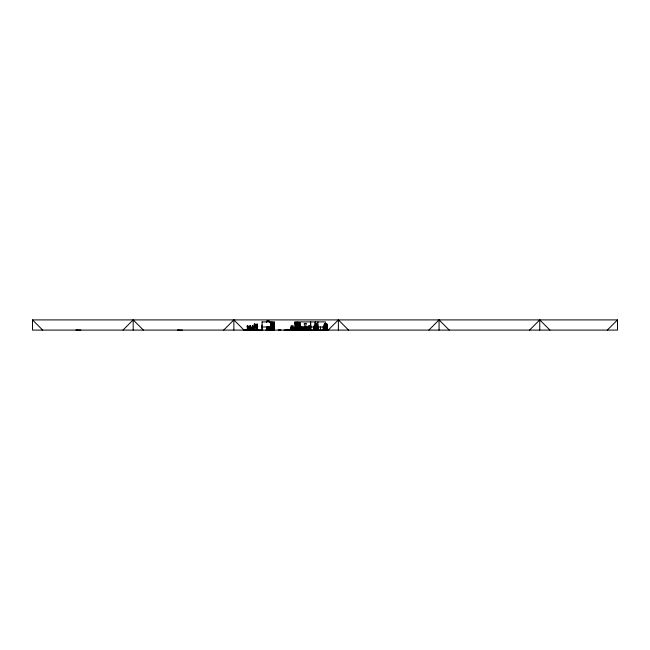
<?xml version="1.0" encoding="UTF-8"?>
<svg xmlns="http://www.w3.org/2000/svg" width="650" height="650" viewBox="0 0 650 650"><rect width="100%" height="100%" fill="white"/><g stroke="black" fill="none" stroke-linecap="round" stroke-linejoin="round"><path stroke-width="0.97" d="M267.865 327.527L272.009 327.511L271.741 325.837M267.865 327.681L270.213 327.681M249.056 329.908L249.186 328.177M249.689 327.218L249.884 329.81L250.347 329.81L250.291 325.504M250.347 329.81L250.567 327.064M251.607 329.899L251.737 328.177M252.996 327.348L252.874 329.802L253.134 326.893L252.468 325.496M247.366 325.504L247.138 326.584M247.796 329.501L247.902 329.948M249.714 326.584L249.714 327.218M249.689 326.584L249.917 325.504M250.404 329.493L250.347 330.037M251.721 327.746L251.721 328.177M252.403 325.658L252.314 326.446M252.679 329.526L253.004 329.94M324.821 326.926L324.919 326.3M326.316 326.926L326.414 326.3M254.971 326.926L254.963 324.399M257.514 326.926L257.636 326.3L257.53 326.926L256.774 326.926L256.701 326.3M249.023 330.013L249.251 330.086M251.615 330.037L251.818 329.997M326.267 325.796L326.146 326.3L325.796 325.796M299.544 326.926L299.723 326.3M247.317 325.577L247.764 325.504M247.943 327.218L247.943 326.584M248.999 326.95L248.763 329.908M249.169 328.177L249.169 327.754M254.93 325.796L254.475 326.3L254.784 323.765M257.473 325.796L257.018 326.3L256.994 323.765L257.473 324.626L257.465 330.094M326.097 326.926L326.154 323.765M327.502 326.3L327.291 326.926L323.424 326.926M324.301 325.796C325.333 325.374 323.789 318.914 324.317 330.094C323.172 322.465 325.886 322.481 324.821 330.094M325.764 324.399L325.658 330.094L325.618 326.698M254.759 324.626L254.345 326.097L254.605 325.479L254.873 326.089L254.662 325.341C255.45 322.294 254.118 328.014 254.784 324.61M257.303 324.626L256.888 326.097L257.148 325.479L257.416 326.089L257.205 325.341C257.993 322.294 256.661 328.014 257.327 324.61M299.227 326.3L299.553 324.399L299.683 330.094M247.236 326.454L247.333 329.81L247.796 329.81L247.967 327.218M252.338 326.446L252.436 329.802M271.733 327.389L272.569 327.072M244.018 330.094L233.87 319.906L223.673 330.094M247.162 330.013L247.447 329.68M247.951 330.086L247.731 329.68M249.178 330.094L249.535 330.086M249.949 330.086L250.055 329.68L249.641 330.013M250.283 329.68L250.754 330.086M252.192 330.013L252.744 330.086M253.053 330.086L253.191 329.68M251.737 327.746L251.371 326.95L251.314 329.899M122.988 330.094L133.185 319.906L143.382 330.094M328.185 330.094L338.382 319.906L348.579 330.094M428.87 330.094L439.067 319.906L449.264 330.094M529.555 330.094L539.752 319.906L549.949 330.094M607.303 330.094L617.5 319.906L617.5 330.094L32.5 330.094L32.5 319.906L617.5 319.906M325.91 324.61L325.845 326.089L326.056 325.479L326.267 326.089L326.251 324.61L326.56 325.195L326.999 324.61L327.104 326.089L326.568 325.479L326.024 326.064L326.17 323.765M271.676 326.267L272.594 326.471L272.594 327.096L271.968 327.096M271.716 327.316L271.164 326.787L271.741 326.259M262.023 321.904L270.855 321.904L270.839 330.094M270.814 322.132L272.009 322.091M272.196 322.132L274.584 322.132M294.645 322.132L297.034 322.132M297.213 322.132L299.601 322.132M270.814 322.205L272.009 322.205M272.204 322.205L274.576 322.205M294.653 322.205L297.026 322.205M297.221 322.205L299.593 322.205M270.814 323.261L272.009 323.261M272.196 323.261L274.576 323.261M294.645 323.261L296.985 323.261M297.213 323.261L299.601 323.261M270.814 323.351L272.025 323.416M272.179 323.416L274.592 323.351M294.629 323.351L297.001 323.416M297.196 323.351L299.618 323.416M270.814 323.497L272.009 323.497M272.196 323.497L274.576 323.497M294.645 323.497L296.985 323.497M297.213 323.497L299.601 323.497M325.065 323.765L325.691 323.765M254.987 324.399L254.15 324.626L254.223 330.094M257.53 324.399L256.693 324.626L256.661 330.094M325.748 324.399L327.502 324.618L327.47 330.094M270.814 324.675L272.025 324.756L270.814 324.829M254.215 325L254.118 330.094M261.991 325L262.153 330.094M270.855 325L270.652 330.094M299.691 325L299.544 330.094M300.349 325L300.536 330.094M315.031 325L314.884 326.966M315.226 325L315.339 326.966M317.817 325L317.882 330.094L317.931 321.904M324.846 325L324.959 330.094M325.146 330.094L325.39 325M326.341 325L326.479 330.094M327.478 325L327.364 330.094M250.323 325.658L250.347 326.349M326.284 325.796L326.861 325.796L326.861 324.626L326.089 324.399M270.814 326.097L272.009 326.097L270.814 326.219M274.584 326.04L272.196 326.097L274.584 326.146M296.993 326.04L294.645 326.097L296.993 326.146M254.134 326.3L254.248 326.926L254.987 326.926M324.171 326.3L324.261 326.926M325.666 326.3L325.764 326.926M305.118 326.926L306.572 326.926M262.023 326.999L270.855 326.999M300.349 326.999L308.685 326.999M310.651 326.999L314.153 326.999M325.39 326.999L315.291 326.999L315.291 321.904L325.39 321.904L325.471 330.094M269.628 327.275L272.009 327.275M272.196 327.275L274.576 327.275M290.851 327.275L293.239 327.275M294.645 327.275L296.985 327.275M297.213 327.275L299.601 327.275M301.275 327.275L303.656 327.275M308.067 327.275L310.448 327.275M313.804 327.275L318.427 327.275M269.612 327.356L272.025 327.356M272.179 327.356L274.592 327.356M290.834 327.429L293.256 327.429M294.629 327.429L297.001 327.429M297.196 327.356L299.618 327.429M301.259 327.429L303.672 327.356M308.051 327.429L310.464 327.429M313.787 327.356L318.451 327.356M272.196 327.511L274.576 327.511M290.851 327.511L293.239 327.511M294.645 327.511L296.985 327.511M297.213 327.511L299.601 327.511M301.275 327.511L303.656 327.511M308.067 327.511L310.448 327.511M313.804 327.511L318.427 327.511M269.628 328.681L272.009 328.681M272.196 328.681L274.576 328.681M290.851 328.681L293.239 328.681M294.645 328.681L296.985 328.681M297.213 328.681L299.601 328.681M301.275 328.681L303.656 328.681M308.067 328.681L310.448 328.681M313.804 328.681L318.427 328.681M269.612 328.762L272.025 328.835M272.179 328.762L274.592 328.835M290.834 328.835L293.256 328.762M294.629 328.835L297.001 328.762M297.196 328.762L299.618 328.835M301.259 328.762L303.672 328.835M308.051 328.762L310.464 328.835M313.787 328.835L318.451 328.835M269.628 328.916L272.009 328.916M272.196 328.916L274.576 328.916M290.851 328.916L293.239 328.916M294.645 328.916L296.985 328.916M297.213 328.916L299.601 328.916M301.275 328.916L303.656 328.916M308.067 328.916L310.448 328.916M313.804 328.916L318.427 328.916M285.707 329.461L293.751 329.461L293.743 330.094M252.834 329.68L253.248 329.68M245.513 329.891L245.928 329.891M248.064 329.891L249.34 330.086M250.616 329.891L261.202 330.094M310.822 329.916L310.351 330.094M324.838 329.916L325.414 329.916M76.757 329.989L77.415 329.989M77.959 329.989L80.828 330.094M178.279 329.989L178.937 329.989M261.202 329.997L262.925 330.094M269.62 330.046L272.009 330.046M272.196 330.046L274.584 330.046M32.5 319.906L42.697 330.094M248.974 326.95L249.186 327.754M254.768 324.415L254.922 330.094L255.068 324.626M243.921 330.013L258.416 330.094M325.975 325.796L326.284 326.3L327.169 325.796L326.885 323.765L325.91 323.765L325.829 330.094M247.967 326.584L247.739 325.504M257.506 324.399L257.514 330.094M326.414 324.626L326.332 330.094M539.752 319.906L539.752 330.094M439.067 319.906L439.067 330.094M338.382 319.906L338.382 330.094M327.624 330.094L283.912 330.094M325.227 325L325.227 330.094M323.391 326.698L323.326 330.094L323.221 326.698M320.474 326.966L320.409 330.094M315.77 329.989L315.697 326.966M315.543 321.904L315.543 326.999M315.031 326.999L315.031 321.904L300.349 321.904L300.308 330.094M310.781 330.094L310.798 325L310.367 325L310.367 326.966M306.767 326.698L306.751 330.094M306.581 326.698L306.621 330.094M305.086 326.698L305.045 330.094M301.048 326.698L301.056 330.094M300.926 326.698L300.877 330.094M293.524 329.461L293.491 330.094M293.361 329.461L293.321 330.094M293.109 329.461L293.004 330.094M292.89 329.461L292.89 330.094M292.638 330.094L292.638 329.461L292.516 330.094M292.427 329.461L292.402 330.094M292.281 329.461L292.273 330.094M292.151 329.461L292.151 330.094M291.761 329.461L291.647 330.094M291.273 329.461L291.273 330.094M291.184 329.461L291.192 330.094M291.029 329.461L290.981 330.094M290.721 329.461L290.729 330.094M290.566 329.461L290.566 330.094M290.428 329.461L290.469 330.094M290.119 329.461L290.087 330.094M289.762 329.461L289.803 330.094M289.648 329.461L289.648 330.094M289.551 329.461L289.51 330.094M289.339 329.461L289.388 330.094M289.299 329.461L289.242 330.094M289.169 329.461L289.136 330.094M288.957 329.461L288.957 330.094M288.868 329.461L288.876 330.094M288.706 329.461L288.738 330.094M288.624 329.461L288.624 330.094M288.429 329.461L288.429 330.094M288.291 329.461L288.267 330.094M288.178 329.461L288.178 330.094M287.666 329.461L287.682 330.094M280.971 329.94L278.273 329.948M271.733 326.487L271.733 327.072M270.059 326.487L270.059 327.072M268.881 330.094L265.752 330.094M268.117 326.601L267.646 326.601M268.036 330.094L268.027 326.649L267.792 329.997M266.638 330.094L266.638 326.966L266.492 330.094M262.104 321.904L262.023 330.094M256.709 324.626L256.766 330.094M254.759 323.765L254.751 324.415M252.891 330.013L252.793 329.387L252.761 329.94M250.209 329.387L250.315 330.013M247.869 329.387L247.804 330.037M247.691 329.387L247.739 330.013M233.87 319.906L233.87 330.094M182.309 330.094L179.473 330.094M178.1 330.094L177.385 330.094M133.185 319.906L133.185 330.094M76.619 330.094L75.896 330.094M266.394 322.181A1.609 1.609 0 0 1 268.003 320.572A1.609 1.609 0 0 1 269.612 322.181M266.638 322.181A1.341 1.341 0 0 1 267.979 320.84A1.341 1.341 0 0 1 269.319 322.181M324.773 326.064L324.561 325.479C323.993 328.144 324.781 321.547 324.773 326.064M324.683 324.642L324.561 325.195C324.139 323.489 324.764 327.608 324.683 324.642M326.081 324.61L325.918 325.796L326.137 324.61M306.077 323.44L304.33 323.44L304.33 325.187L306.077 325.187L306.077 323.44M316.777 323.44L316.322 323.44L316.322 325.187L316.777 325.187L316.777 323.44M274.592 324.756L272.179 324.756L274.592 324.829M297.001 324.756L294.629 324.756L297.001 324.829M299.618 324.756L297.196 324.756L299.618 324.829M293.239 326.097L290.851 326.097L293.239 326.146M299.601 326.097L297.213 326.089L299.601 326.146M310.456 326.097L308.059 326.097L310.456 326.146M316.192 326.097L313.804 326.097L316.192 326.146M270.059 327.697L269.457 327.511L270.059 327.722M310.602 330.094L310.619 321.904L310.554 330.094M304.923 330.094L304.915 326.698L304.907 330.094M291.931 330.094L291.915 329.461L291.866 330.094M291.509 330.094L291.509 329.461L291.444 330.094M290.306 330.094L290.306 329.461L290.225 330.094"/></g></svg>
